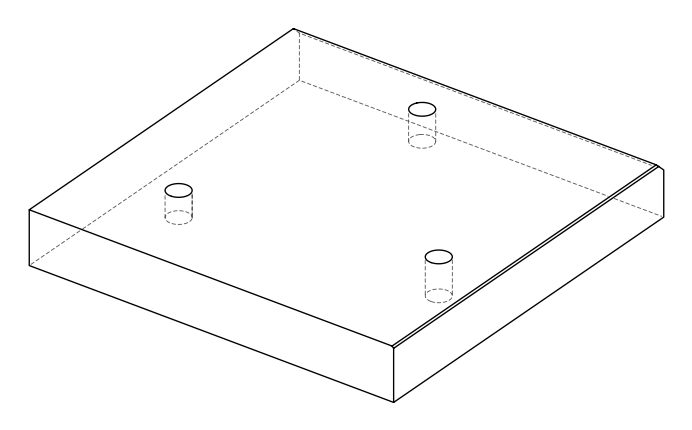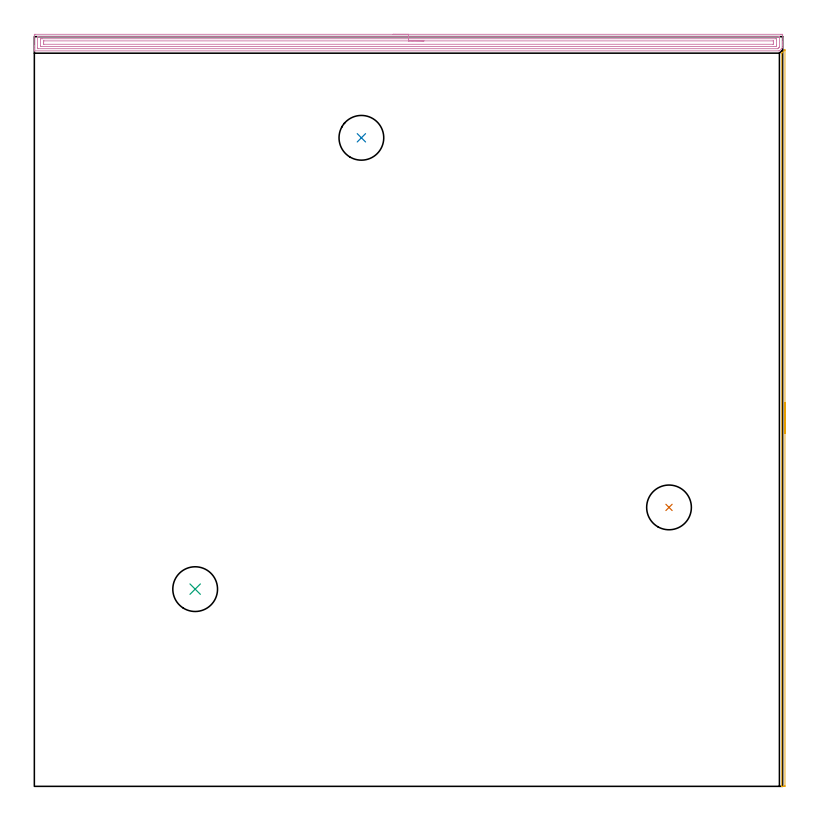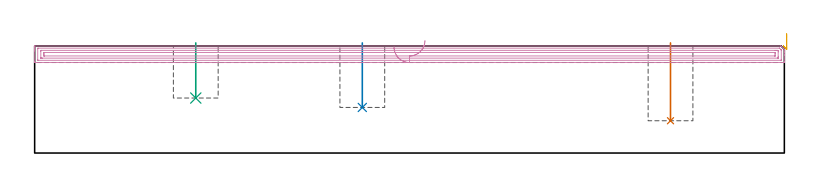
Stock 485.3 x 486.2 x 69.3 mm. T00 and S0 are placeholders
(PLAN: 5 operations, 1 tool changes, 20.3 min)
(1 INDEXABLE_INSERT_DRILL_BLIND_HOLE_FROM_SOLID | STEP1POCKET | UGT0302_008 | 0.2 min | 31935 mm3)
(2 INDEXABLE_INSERT_DRILL_BLIND_HOLE_FROM_SOLID_1 | STEP1POCKET_1 | UGT0302_008 | 0.17 min | 26256 mm3)
(3 INDEXABLE_INSERT_DRILL_BLIND_HOLE_FROM_SOLID_2 | STEP1POCKET_2 | UGT0302_008 | 0.14 min | 22236 mm3)
(4 AREA_MILL | FG_CHAMFER_SURFACE | UGT0205_001 | 15.77 min | 27780 mm3)
(5 AREA_MILL_1 | FG_CHAMFER_SURFACE_1 | UGT0205_001 | 3.96 min | 1049 mm3)
(TOOL UGT0302_008 | Indexable Insert Drill 29mm | D29 PA180 FL50 Z2)
(TOOL UGT0205_001 | Chamfer Mill 20 x 3 x 45 deg. | D20 FL50 Z2)
(OP 1 INDEXABLE_INSERT_DRILL_BLIND_HOLE_FROM_SOLID)
G17 G21 G94 G90
T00 M6
G54
G17 G0 G90 X411.6 Y180.9 S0 M3
G43 Z79.3 H0
G94 G81 G98 Z20.9 F250. R71.3
G80
M5
M2
(OP 2 INDEXABLE_INSERT_DRILL_BLIND_HOLE_FROM_SOLID_1)
G17 G21 G94 G90
T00 M6
G54
G17 G0 G90 X212.1 Y420.6 S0 M3
G43 Z79.3 H0
G94 G81 G98 Z29.5 F250. R71.3
G80
M5
M2
(OP 3 INDEXABLE_INSERT_DRILL_BLIND_HOLE_FROM_SOLID_2)
G17 G21 G94 G90
T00 M6
G54
G17 G0 G90 X104.3 Y127.9 S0 M3
G43 Z79.3 H0
G94 G81 G98 Z35.6 F250. R71.3
G80
M5
M2
(OP 4 AREA_MILL)
G17 G21 G94 G90
T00 M6
G54
G17 G0 G90 X232.65 Y487.7 S1061 M3
G43 Z79.3 H0
Z68.6
G94 G1 X232.688 Z67.729 F250.
X232.802 Z66.864
X232.991 Z66.012
X233.253 Z65.18
X233.587 Z64.374
X233.99 Z63.6
X234.459 Z62.864
X234.99 Z62.172
X235.579 Z61.529
X236.222 Z60.94
X236.914 Z60.409
X237.65 Z59.94
X238.424 Z59.537
X239.23 Z59.203
X240.062 Z58.941
X240.914 Z58.752
X241.778 Z58.638
X242.65 Z58.6
X484.193
X484.685 Y487.698 Z58.602
X485.172 Y487.694 Z58.604
X485.291 Y487.691 Z58.606
X485.3 Y487.212 Z59.085
Y482.792 Z63.503
Y481.357 Z64.94
Y481.024 Z65.272
Y480.358 Z65.942
Y479.256 Z67.043
X485.299 Y479.108 Z67.19
X485.281 Y479.08 Z67.219
X484.573 Y478.372 Z67.926
X483.346 Y477.146 Z69.152
X483.204 Y477.005 Z69.291
X482.899 Y477. Z69.3
X0.168
X0.008 Y477.003 Z69.288
X0. Y477.017 Z69.273
Y477.368 Z68.932
Y477.706 Z68.594
Y478.372 Z67.923
Y479.589 Z66.708
Y480.14 Z66.154
Y486.937 Z59.361
X0.003 Y487.212 Z59.085
X0.009 Y487.692 Z58.606
X0.128 Y487.694 Z58.603
X0.615 Y487.7 Z58.6
X242.65
Y486.286 Z60.014
X482.943 Y486.285 Z60.015
X483.29 Y486.277 Z60.023
X483.294 Y486.167 Z60.133
X483.299 Y485.932 Z60.368
Y479.744 Z66.556
X483.294 Y479.621 Z66.679
X483.29 Y479.562 Z66.738
X483.258 Y479.52 Z66.78
X483.005 Y479.256 Z67.044
X482.953 Y479.203 Z67.097
X482.34 Y478.592 Z67.708
X482.202 Y478.46 Z67.84
X482.16 Y478.422 Z67.878
X482.112 Y478.419 Z67.881
X482.006 Y478.415 Z67.885
X2.357
X2.01 Y478.423 Z67.877
X2.006 Y478.533 Z67.767
X2.001 Y478.768 Z67.532
Y485.84 Z60.46
X2.01 Y486.238 Z60.062
X2.012 Y486.28 Z60.02
X2.03 Y486.282 Z60.018
X2.082 Y486.284 Z60.016
X2.189 Y486.285 Z60.015
X2.401 Y486.286 Z60.014
X242.65
Y484.871 Z61.429
X480.799
X481.113 Y484.869 Z61.431
X481.217 Y484.866 Z61.434
X481.29 Y484.862 Z61.438
X481.294 Y484.745 Z61.555
X481.298 Y484.56 Z61.74
X481.3 Y484.375 Z61.925
Y483.676 Z62.624
Y480.839 Z65.461
X481.296 Y480.14 Z66.16
X481.293 Y480.047 Z66.253
X481.29 Y480.003 Z66.297
X481.272 Y479.983 Z66.317
X481.113 Y479.835 Z66.465
X480.532 Y479.831 Z66.469
X479.326 Y479.828 Z66.472
X4.501 Y479.829 Z66.471
X4.187 Y479.831 Z66.469
X4.083 Y479.834 Z66.466
X4.01 Y479.838 Z66.462
X4.006 Y479.955 Z66.345
X4.002 Y480.14 Z66.16
X4. Y480.325 Z65.975
X4.001 Y484.745 Z61.555
X4.005 Y484.807 Z61.493
X4.01 Y484.855 Z61.445
X4.017 Y484.865 Z61.435
X4.031 Y484.866 Z61.434
X4.187 Y484.869 Z61.431
X4.766 Y484.871 Z61.429
X5.08 Y484.872 Z61.428
X242.65 Y484.871 Z61.429
Y483.457 Z62.843
X479.185
X479.238 Y483.456 Z62.844
X479.275 Y483.453 Z62.847
X479.29 Y483.45 Z62.85
X479.292 Y483.43 Z62.87
X479.297 Y483.227 Z63.073
X479.3 Y482.818 Z63.482
Y481.908 Z64.392
X479.295 Y481.479 Z64.821
X479.29 Y481.266 Z65.034
X479.285 Y481.249 Z65.051
X479.26 Y481.247 Z65.053
X479.201 Y481.244 Z65.056
X479.105 Y481.243 Z65.057
X6.116
X6.062 Y481.244 Z65.056
X6.025 Y481.247 Z65.053
X6.01 Y481.25 Z65.05
X6.008 Y481.27 Z65.03
X6.003 Y481.473 Z64.827
X6. Y481.882 Z64.418
Y482.766 Z63.534
Y482.792 Z63.508
X6.005 Y483.221 Z63.079
X6.01 Y483.434 Z62.866
X6.015 Y483.451 Z62.849
X6.04 Y483.453 Z62.847
X6.099 Y483.456 Z62.844
X6.195 Y483.457 Z62.843
X242.65
X243.522 Z62.881
X244.387 Z62.995
X245.238 Z63.183
X246.07 Z63.446
X246.876 Z63.78
X247.65 Z64.182
X248.386 Z64.651
X249.078 Z65.182
X249.721 Z65.772
X250.31 Z66.415
X250.842 Z67.107
X251.31 Z67.843
X251.713 Z68.617
X252.047 Z69.423
X252.309 Z70.255
X252.498 Z71.106
X252.612 Z71.971
X252.65 Z72.843
G0 Z79.3
M5
M2
(OP 5 AREA_MILL_1)
G17 G21 G94 G90
T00 M6
G54
G17 G0 G90 X486.8 Y248.8 S1061 M3
G43 Z79.3 H0
Z77.2
G94 G1 Y248.762 Z76.328 F250.
Y248.648 Z75.464
Y248.459 Z74.612
Y248.197 Z73.78
Y247.863 Z72.974
Y247.46 Z72.2
Y246.991 Z71.464
Y246.46 Z70.772
Y245.871 Z70.129
Y245.228 Z69.54
Y244.536 Z69.008
Y243.8 Z68.54
Y243.026 Z68.137
Y242.22 Z67.803
Y241.388 Z67.541
Y240.536 Z67.352
Y239.671 Z67.238
Y238.8 Z67.2
Y0.321
X486.797 Y0.176 Z67.203
X486.791 Y0.002 Z67.205
X486.548 Y0. Z67.449
X486.196 Z67.799
X485.176 Z68.823
X484.76 Y0.007 Z69.232
X484.702 Y0.01 Z69.288
X484.7 Y0.176 Z69.3
Y475.189
X484.704 Y475.504 Z69.29
X484.86 Y475.662 Z69.136
X485.304 Y476.104 Z68.695
X486.474 Y477.274 Z67.525
X486.642 Y477.444 Z67.355
X486.776 Y477.572 Z67.222
X486.794 Y477.583 Z67.203
X486.799 Y477.572 Z67.199
X486.8 Y238.8 Z67.2
Y237.928 Z67.238
Y237.063 Z67.352
Y236.212 Z67.541
Y235.38 Z67.803
Y234.574 Z68.137
Y233.8 Z68.54
Y233.064 Z69.008
Y232.372 Z69.54
Y231.729 Z70.129
Y231.139 Z70.772
Y230.608 Z71.464
Y230.14 Z72.2
Y229.737 Z72.974
Y229.403 Z73.78
Y229.141 Z74.612
Y228.952 Z75.464
Y228.838 Z76.328
Y228.8 Z77.2
G0 Z79.3
M5
M2
